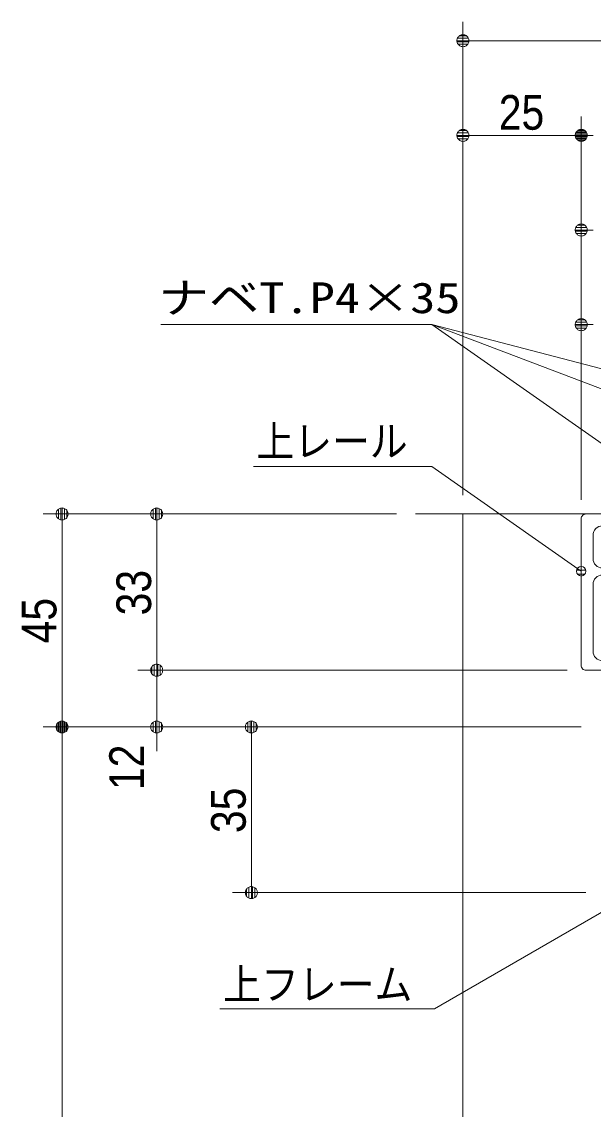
# Model space of a CAD drawing. Units: millimetres, scale not verified, with parts at other scales. Extents: x -6062 to 6062, y -3045 to 3045.
# Drawn here: x 164 to 767, y 461 to 1610 of the extents above; entities that cross this region are included whole.
import ezdxf
from ezdxf.enums import TextEntityAlignment as Align

# ---------------------------------------------------------------- set-up
doc = ezdxf.new("R2010")
doc.units = ezdxf.units.MM
doc.header["$LTSCALE"] = 20
doc.linetypes.add('CHAIN2', pattern=[12, 9, -1, 1, -1])
for name, color, linetype, lineweight in [('0-0_2寸法-1', 7, 'Continuous', 9), ('0-1_0', 7, 'Continuous', 9), ('0-2_2寸法-2', 7, 'Continuous', 9), ('0-3_2寸法-3', 7, 'Continuous', 9), ('0-4_3一般', 7, 'Continuous', 9), ('0-5_1図面枠', 7, 'Continuous', 9)]:
    doc.layers.add(name, color=color, linetype=linetype, lineweight=lineweight)
doc.styles.add('ＭＳ ゴシック', font='')
doc.styles.add('ＭＳ Ｐゴシック', font='')
doc.styles.get('ＭＳ ゴシック').set_extended_font_data('MS Gothic')
doc.styles.get('ＭＳ Ｐゴシック').set_extended_font_data('MS PGothic')

# ---------------------------------------------------------------- blocks, each defined once
blk = doc.blocks.new('_Dot')
at = {"layer": '0-1_0'}
for p, q in [((-10, 0), (-20, 0)), ((9.78, 2), (-9.78, 2)), ((7.99, 6), (-7.99, 6)), ((9.16, -3.98), (-9.16, -3.98)), ((6, -7.98), (-6, -7.98))]:
    blk.add_line(p, q, dxfattribs=at)
for points in [[(10, 0), (9.92, 1.25), (9.69, 2.49), (9.3, 3.68), (8.76, 4.82), (8.09, 5.88), (7.29, 6.85), (6.37, 7.71), (5.36, 8.44), (4.26, 9.05), (3.09, 9.51), (1.87, 9.82), (0.63, 9.98), (-0.63, 9.98), (-1.87, 9.82), (-3.09, 9.51), (-4.26, 9.05), (-5.36, 8.44), (-6.37, 7.71), (-7.29, 6.85), (-8.09, 5.88), (-8.76, 4.82), (-9.3, 3.68), (-9.69, 2.49), (-9.92, 1.25), (-10, 0), (0, 0)], [(-10, 0), (-9.92, -1.25), (-9.69, -2.49), (-9.3, -3.68), (-8.76, -4.82), (-8.09, -5.88), (-7.29, -6.85), (-6.37, -7.71), (-5.36, -8.44), (-4.26, -9.05), (-3.09, -9.51), (-1.87, -9.82), (-0.63, -9.98), (0.63, -9.98), (1.87, -9.82), (3.09, -9.51), (4.26, -9.05), (5.36, -8.44), (6.37, -7.71), (7.29, -6.85), (8.09, -5.88), (8.76, -4.82), (9.3, -3.68), (9.69, -2.49), (9.92, -1.25), (10, 0), (0, 0)]]:
    blk.add_lwpolyline(points, close=True, dxfattribs=at)
blk = doc.blocks.new('グループ-64')
at = {"layer": '0-4_3一般'}
blk.add_line((47343.7, 21804.9), (67743.7, 21804.9), dxfattribs=at)
blk = doc.blocks.new('グループ-94')
at = {"layer": '0-4_3一般', "linetype": 'CHAIN2'}
blk.add_line((53043.7, 21865.9), (53043.7, 13530.1), dxfattribs=at)
at = {"layer": '0-4_3一般'}
for p, q in [((50843.7, 21704.9), (50843.7, 18604.9)), ((52833.7, 21804.9), (50943.7, 21804.9)), ((52593.7, 21604.9), (52593.7, 21624.9)), ((52623.7, 21654.9), (52833.7, 21654.9)), ((53253.7, 21804.9), (52833.7, 21804.9)), ((52833.7, 21654.9), (52833.7, 21804.9)), ((52833.7, 21654.9), (53013.7, 21654.9)), ((53013.7, 21654.9), (53043.7, 21684.9)), ((53043.7, 21684.9), (53073.7, 21654.9)), ((55143.7, 21804.9), (53253.7, 21804.9)), ((53253.7, 21654.9), (53463.7, 21654.9)), ((53493.7, 21624.9), (53493.7, 21604.9)), ((55243.7, 18604.9), (55243.7, 21704.9)), ((51293.7, 21554.9), (52543.7, 21554.9)), ((53543.7, 21554.9), (54793.7, 21554.9)), ((51093.7, 20864.9), (51093.7, 21354.9)), ((54993.7, 21354.9), (54993.7, 20864.9)), ((52168.7, 20694.9), (52168.7, 20755.4)), ((52198.7, 20785.4), (52563.7, 20785.4)), ((52593.7, 20755.4), (52593.7, 20665.4)), ((53493.7, 20665.4), (53493.7, 20755.4)), ((53523.7, 20785.4), (53888.7, 20785.4)), ((53918.7, 20755.4), (53918.7, 20694.9)), ((52138.7, 20664.9), (51293.7, 20664.9)), ((51293.7, 20514.9), (52288.7, 20514.9)), ((53798.7, 20514.9), (54793.7, 20514.9)), ((54793.7, 20664.9), (53948.7, 20664.9)), ((51093.7, 18904.9), (51093.7, 20314.9)), ((54993.7, 20314.9), (54993.7, 18904.9)), ((51668.7, 18804.9), (51668.7, 18974.9)), ((51759.6, 19004.9), (51698.7, 19004.9)), ((51789.3, 18979.1), (51813.7, 18807.8)), ((54298.1, 18979.1), (54273.7, 18807.8)), ((54327.8, 19004.9), (54388.7, 19004.9)), ((54418.7, 18974.9), (54418.7, 18804.9)), ((51293.7, 18704.9), (51568.7, 18704.9)), ((52143.7, 18654.9), (52044, 18679.4)), ((52183.7, 18654.9), (52143.7, 18654.9)), ((52283.3, 18679.4), (52183.7, 18654.9)), ((52318.7, 18534.9), (52318.7, 18662.7)), ((53768.7, 18534.9), (53768.7, 18662.7)), ((53903.7, 18654.9), (53804, 18679.4)), ((53943.7, 18654.9), (53903.7, 18654.9)), ((53943.7, 18654.9), (54043.3, 18679.4)), ((54518.7, 18704.9), (54793.7, 18704.9)), ((50943.7, 18504.9), (52288.7, 18504.9)), ((53798.7, 18504.9), (55143.7, 18504.9))]:
    blk.add_line(p, q, dxfattribs=at)
for points in [[(53073.7, 21654.9), (53253.7, 21654.9), (53253.7, 21804.9)], [(52318.7, 20544.9), (52318.7, 20635.4), (52563.7, 20635.4)], [(53523.7, 20635.4), (53768.7, 20635.4), (53768.7, 20544.9)]]:
    blk.add_lwpolyline(points, dxfattribs=at)
for centre, radius, start, end in [((50943.7, 21704.9), 100, 135, 180), ((50943.7, 21704.9), 100, 90, 135), ((52543.7, 21604.9), 50, 315, 0), ((52623.7, 21624.9), 30, 135, 180), ((52623.7, 21624.9), 30, 90, 135), ((53463.7, 21624.9), 30, 45, 90), ((53463.7, 21624.9), 30, 0, 45), ((53543.7, 21604.9), 50, 180, 225), ((55143.7, 21704.9), 100, 45, 90), ((55143.7, 21704.9), 100, 0, 45), ((51293.7, 21354.9), 200, 135, 180), ((51293.7, 21354.9), 200, 90, 135), ((52543.7, 21604.9), 50, 270, 315), ((53543.7, 21604.9), 50, 225, 270), ((54793.7, 21354.9), 200, 45, 90), ((54793.7, 21354.9), 200, 0, 45), ((51293.7, 20864.9), 200, 180, 225), ((51293.7, 20864.9), 200, 225, 270), ((52138.7, 20694.9), 30, 315, 0), ((52198.7, 20755.4), 30, 135, 180), ((52198.7, 20755.4), 30, 90, 135), ((52563.7, 20755.4), 30, 45, 90), ((52563.7, 20755.4), 30, 0, 45), ((53523.7, 20755.4), 30, 135, 180), ((53523.7, 20755.4), 30, 90, 135), ((53888.7, 20755.4), 30, 45, 90), ((53888.7, 20755.4), 30, 0, 45), ((53948.7, 20694.9), 30, 180, 225), ((54793.7, 20864.9), 200, 270, 315), ((54793.7, 20864.9), 200, 315, 0), ((51293.7, 20314.9), 200, 135, 180), ((51293.7, 20314.9), 200, 90, 135), ((52138.7, 20694.9), 30, 270, 315), ((52288.7, 20544.9), 30, 270, 315), ((52288.7, 20544.9), 30, 315, 0), ((52563.7, 20665.4), 30, 270, 315), ((52563.7, 20665.4), 30, 315, 0), ((53523.7, 20665.4), 30, 180, 225), ((53523.7, 20665.4), 30, 180, 225), ((53523.7, 20665.4), 30, 225, 270), ((53523.7, 20665.4), 30, 225, 270), ((53798.7, 20544.9), 30, 180, 225), ((53798.7, 20544.9), 30, 225, 270), ((53948.7, 20694.9), 30, 225, 270), ((54793.7, 20314.9), 200, 45, 90), ((54793.7, 20314.9), 200, 0, 45), ((51293.7, 18904.9), 200, 180, 225), ((51698.7, 18974.9), 30, 135, 180), ((51698.7, 18974.9), 30, 90, 135), ((51759.6, 18974.9), 30, 48.98559, 90), ((51759.6, 18974.9), 30, 7.97118, 48.98559), ((54327.8, 18974.9), 30, 131.01441, 172.02882), ((54327.8, 18974.9), 30, 90, 131.01441), ((54388.7, 18974.9), 30, 45, 90), ((54388.7, 18974.9), 30, 0, 45), ((54793.7, 18904.9), 200, 315, 0), ((51293.7, 18904.9), 200, 225, 270), ((51568.7, 18804.9), 100, 270, 315), ((51568.7, 18804.9), 100, 315, 0), ((52163.7, 19164.9), 500, 225.573, 240.86329), ((52163.7, 19164.9), 500, 240.86329, 256.15358), ((52163.7, 19164.9), 500, 283.84642, 284.44683), ((52163.7, 19164.9), 500, 284.44683, 285.04724), ((52298.7, 18662.7), 20, 52.52362, 105.04724), ((52298.7, 18662.7), 20, 0, 52.52362), ((53788.7, 18662.7), 20, 127.47638, 180), ((53788.7, 18662.7), 20, 74.95276, 127.47638), ((53923.7, 19164.9), 500, 254.95276, 255.55317), ((53923.7, 19164.9), 500, 255.55317, 256.15358), ((53923.7, 19164.9), 500, 283.84642, 299.13671), ((53923.7, 19164.9), 500, 299.13671, 314.427), ((54518.7, 18804.9), 100, 180, 225), ((54518.7, 18804.9), 100, 225, 270), ((54793.7, 18904.9), 200, 270, 315), ((50943.7, 18604.9), 100, 180, 225), ((50943.7, 18604.9), 100, 225, 270), ((52288.7, 18534.9), 30, 270, 315), ((52288.7, 18534.9), 30, 315, 0), ((53798.7, 18534.9), 30, 180, 225), ((53798.7, 18534.9), 30, 225, 270), ((55143.7, 18604.9), 100, 270, 315), ((55143.7, 18604.9), 100, 315, 0)]:
    blk.add_arc(centre, radius, start, end, dxfattribs=at)
at = {"layer": '0-5_1図面枠'}
for p, q in [((50843.7, 21704.9), (50843.9, 21704.9)), ((50943.7, 21804.9), (50943.9, 21804.9)), ((52593.7, 21624.9), (52593.9, 21624.9)), ((52623.7, 21654.9), (52623.9, 21654.9)), ((53043.7, 21684.9), (53043.9, 21684.9)), ((53073.7, 21654.9), (53073.9, 21654.9)), ((53493.7, 21624.9), (53493.9, 21624.9)), ((55243.7, 21704.9), (55243.9, 21704.9))]:
    blk.add_line(p, q, dxfattribs=at)
blk = doc.blocks.new('グループ-129')
at = {"layer": '0-4_3一般'}
blk.add_blockref('グループ-94', (0, 0), dxfattribs=at)
blk = doc.blocks.new('グループ-131')
at = {"layer": '0-4_3一般'}
blk.add_line((48343.7, 21804.9), (48343.7, -38000), dxfattribs=at)
for name in ['グループ-129', 'グループ-64']:
    blk.add_blockref(name, (0, 0), dxfattribs=at)

msp = doc.modelspace()

# ---------------------------------------------------------------- linework, layer by layer
at = {"layer": '0-0_2寸法-1'}
for p, q in [((629.68, 1510.25), (629.68, 1610.25)), ((642.4, 1590.25), (1536.97, 1590.25)), ((629.68, 1110.25), (629.68, 1510.25)), ((754.68, 1410.25), (754.68, 1510.25)), ((754.68, 1410.25), (754.68, 1510.25)), ((741.97, 1490.25), (642.4, 1490.25)), ((754.68, 1310.25), (754.68, 1410.25)), ((754.68, 1105.25), (754.68, 1310.25)), ((286.18, 1090.25), (186.18, 1090.25)), ((559.68, 1090.25), (286.18, 1090.25)), ((206.18, 877.96), (206.18, 1077.53)), ((306.18, 1077.53), (306.18, 937.96)), ((609.68, 925.25), (286.18, 925.25)), ((286.18, 865.25), (186.18, 865.25)), ((286.18, 865.25), (186.18, 865.25)), ((754.68, 865.25), (386.18, 865.25)), ((206.18, 852.53), (206.18, -1822.29)), ((406.18, 702.96), (406.18, 852.53)), ((759.68, 690.25), (386.18, 690.25))]:
    msp.add_line(p, q, dxfattribs=at)
at = {"layer": '0-2_2寸法-2'}
for p, q in [((306.18, 937.96), (306.18, 950.67)), ((739.68, 925.25), (286.18, 925.25)), ((306.18, 865.25), (306.18, 925.25)), ((386.18, 865.25), (286.18, 865.25)), ((306.18, 852.53), (306.18, 839.82))]:
    msp.add_line(p, q, dxfattribs=at)
at = {"layer": '0-3_2寸法-3'}
for p, q in [((596.86, 1290.25), (1075.55, 1109.11)), ((596.86, 1290.25), (1294.68, 1109.11)), ((754.84, 1034.73), (754.52, 1034.73)), ((754.84, 1034.73), (754.52, 1034.73)), ((759.58, 1030.73), (749.79, 1030.73)), ((758.68, 1026.73), (750.69, 1026.73))]:
    msp.add_line(p, q, dxfattribs=at)
for points in [[(855.55, 1109.11), (596.86, 1290.25), (310.56, 1290.25)], [(754.68, 1029.74), (596.86, 1140.25), (408.57, 1140.25)], [(812.43, 690.25), (599.68, 567.41), (372.8, 567.41)]]:
    msp.add_lwpolyline(points, dxfattribs=at)
msp.add_circle((754.68, 1029.74), 5.01, dxfattribs=at)
msp.add_circle((754.68, 1029.74), 5.01, dxfattribs=at)

# ---------------------------------------------------------------- block references
at = {"layer": '0-0_2寸法-1', "xscale": 0.6356201, "yscale": 0.6356201}
for p, rotation in [((629.68, 1590.25), 180), ((629.68, 1490.25), 180), ((754.68, 1490.25), 180), ((754.68, 1390.25), 180), ((754.68, 1290.25), 180), ((206.18, 1090.25), 90), ((306.18, 1090.25), 90), ((306.18, 925.25), 270), ((206.18, 865.25), 270), ((206.18, 865.25), 90), ((406.18, 865.25), 90), ((406.18, 690.25), 270)]:
    msp.add_blockref('_Dot', p, dxfattribs=dict(at, rotation=rotation))
msp.add_blockref('_Dot', (754.68, 1490.25), dxfattribs=at)
at = {"layer": '0-2_2寸法-2', "xscale": 0.6356201, "yscale": 0.6356201}
for p, rotation in [((306.18, 925.25), 270), ((306.18, 865.25), 90)]:
    msp.add_blockref('_Dot', p, dxfattribs=dict(at, rotation=rotation))
at = {"layer": '0-4_3一般', "xscale": 0.05, "yscale": 0.05}
msp.add_blockref('グループ-131', (-1787.5, 0), dxfattribs=at)

# ---------------------------------------------------------------- texts
at = {"layer": '0-0_2寸法-1', "style": 'ＭＳ Ｐゴシック', "width": 0.9}
msp.add_text('25', height=36.66, dxfattribs=at).set_placement((667.59, 1485.19), align=Align.BOTTOM_LEFT)
for s, p in [('33', (311.24, 983.15)), ('45', (211.24, 953.54)), ('35', (411.24, 753.15))]:
    msp.add_text(s, height=36.66, rotation=90, dxfattribs=at).set_placement(p, align=Align.BOTTOM_LEFT)
at = {"layer": '0-2_2寸法-2', "style": 'ＭＳ Ｐゴシック', "width": 0.9}
msp.add_text('12', height=36.66, rotation=90, dxfattribs=at).set_placement((303.7, 798.64), align=Align.BOTTOM_LEFT)
at = {"layer": '0-3_2寸法-3', "style": 'ＭＳ ゴシック'}
for s, width, p in [('ナベT.P4×35', 1.2, (308.06, 1292.64)), ('上レール', 0.9, (411.46, 1141.08)), ('上フレーム', 0.9, (376.46, 567.31))]:
    msp.add_text(s, height=32.55, dxfattribs=dict(at, width=width)).set_placement(p, align=Align.BOTTOM_LEFT)

doc.saveas('drawing.dxf')
